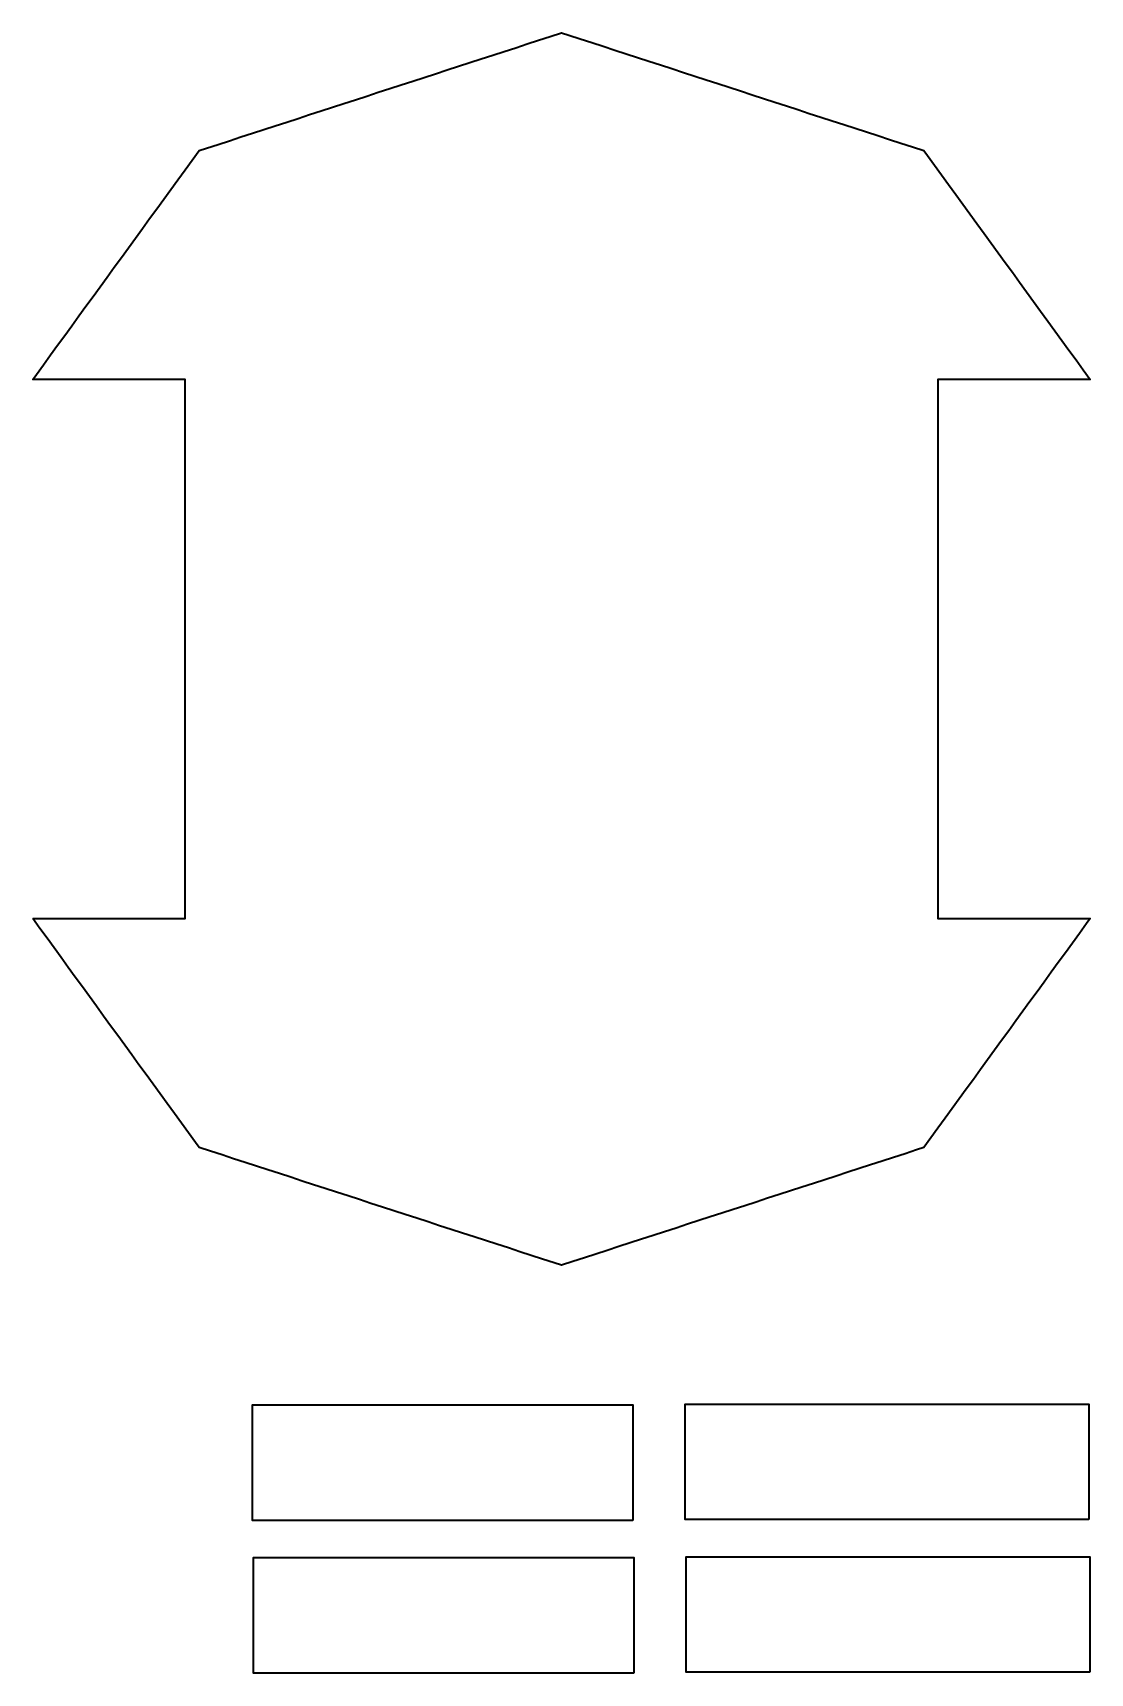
# Model space of a CAD drawing. Header units: millimetres. Extents: x 151 to 621, y -629 to -283.
# Drawn here: x 151.2 to 288.4, y -629.2 to -416.3 of the extents above; entities that cross this region are included whole.
import ezdxf

# ---------------------------------------------------------------- set-up
doc = ezdxf.new("R2010")
doc.units = ezdxf.units.MM
doc.header["$MEASUREMENT"] = 0
doc.layers.add('Layer 1', color=7, linetype='Continuous', lineweight=0)

# ---------------------------------------------------------------- blocks, each defined once
blk = doc.blocks.new('Block_1')
at = {"layer": 'Layer 1', "color": 18, "lineweight": 35, "true_color": 0x010101}
blk.add_open_spline([(151.19, -531.28), (151.19, -531.28), (152.11, -532.54), (152.11, -532.54), (152.11, -532.54), (153.03, -533.8), (153.03, -533.8), (153.03, -533.8), (153.94, -535.07), (153.94, -535.07), (153.94, -535.07), (154.86, -536.33), (154.86, -536.33), (154.86, -536.33), (155.78, -537.6), (155.78, -537.6), (155.78, -537.6), (156.7, -538.86), (156.7, -538.86), (156.7, -538.86), (157.62, -540.12), (157.62, -540.12), (157.62, -540.12), (158.54, -541.39), (158.54, -541.39), (158.54, -541.39), (159.45, -542.65), (159.45, -542.65), (159.45, -542.65), (160.37, -543.92), (160.37, -543.92), (160.37, -543.92), (161.29, -545.18), (161.29, -545.18), (161.29, -545.18), (162.21, -546.44), (162.21, -546.44), (162.21, -546.44), (163.13, -547.71), (163.13, -547.71), (163.13, -547.71), (164.05, -548.97), (164.05, -548.97), (164.05, -548.97), (164.97, -550.24), (164.97, -550.24), (164.97, -550.24), (165.88, -551.5), (165.88, -551.5), (165.88, -551.5), (166.8, -552.77), (166.8, -552.77), (166.8, -552.77), (167.72, -554.03), (167.72, -554.03), (167.72, -554.03), (168.64, -555.29), (168.64, -555.29), (168.64, -555.29), (169.56, -556.56), (169.56, -556.56), (169.56, -556.56), (170.48, -557.82), (170.48, -557.82), (170.48, -557.82), (171.39, -559.09), (171.39, -559.09), (171.39, -559.09), (172.31, -560.35), (172.31, -560.35), (172.31, -560.35), (172.78, -561), (172.78, -561), (172.78, -561), (174.27, -561.48), (174.27, -561.48), (174.27, -561.48), (175.76, -561.96), (175.76, -561.96), (175.76, -561.96), (177.24, -562.45), (177.24, -562.45), (177.24, -562.45), (178.73, -562.93), (178.73, -562.93), (178.73, -562.93), (180.21, -563.41), (180.21, -563.41), (180.21, -563.41), (181.7, -563.89), (181.7, -563.89), (181.7, -563.89), (183.19, -564.38), (183.19, -564.38), (183.19, -564.38), (184.67, -564.86), (184.67, -564.86), (184.67, -564.86), (186.16, -565.34), (186.16, -565.34), (186.16, -565.34), (187.64, -565.83), (187.64, -565.83), (187.64, -565.83), (189.13, -566.31), (189.13, -566.31), (189.13, -566.31), (190.62, -566.79), (190.62, -566.79), (190.62, -566.79), (192.1, -567.27), (192.1, -567.27), (192.1, -567.27), (193.59, -567.76), (193.59, -567.76), (193.59, -567.76), (195.07, -568.24), (195.07, -568.24), (195.07, -568.24), (196.56, -568.72), (196.56, -568.72), (196.56, -568.72), (198.05, -569.21), (198.05, -569.21), (198.05, -569.21), (199.53, -569.69), (199.53, -569.69), (199.53, -569.69), (201.02, -570.17), (201.02, -570.17), (201.02, -570.17), (202.5, -570.65), (202.5, -570.65), (202.5, -570.65), (203.99, -571.14), (203.99, -571.14), (203.99, -571.14), (205.48, -571.62), (205.48, -571.62), (205.48, -571.62), (206.96, -572.1), (206.96, -572.1), (206.96, -572.1), (208.45, -572.59), (208.45, -572.59), (208.45, -572.59), (209.93, -573.07), (209.93, -573.07), (209.93, -573.07), (211.42, -573.55), (211.42, -573.55), (211.42, -573.55), (212.91, -574.03), (212.91, -574.03), (212.91, -574.03), (214.39, -574.52), (214.39, -574.52), (214.39, -574.52), (215.88, -575), (215.88, -575), (215.88, -575), (217.36, -575.48), (217.36, -575.48), (217.36, -575.48), (218.85, -575.96), (218.85, -575.96), (218.85, -575.96), (219.81, -576.28), (219.81, -576.28), (219.81, -576.28), (221.29, -575.79), (221.29, -575.79), (221.29, -575.79), (222.78, -575.31), (222.78, -575.31), (222.78, -575.31), (224.26, -574.83), (224.26, -574.83), (224.26, -574.83), (225.75, -574.34), (225.75, -574.34), (225.75, -574.34), (227.24, -573.86), (227.24, -573.86), (227.24, -573.86), (228.72, -573.38), (228.72, -573.38), (228.72, -573.38), (230.21, -572.9), (230.21, -572.9), (230.21, -572.9), (231.69, -572.41), (231.69, -572.41), (231.69, -572.41), (233.18, -571.93), (233.18, -571.93), (233.18, -571.93), (234.67, -571.45), (234.67, -571.45), (234.67, -571.45), (236.15, -570.96), (236.15, -570.96), (236.15, -570.96), (237.64, -570.48), (237.64, -570.48), (237.64, -570.48), (239.12, -570), (239.12, -570), (239.12, -570), (240.61, -569.52), (240.61, -569.52), (240.61, -569.52), (242.1, -569.03), (242.1, -569.03), (242.1, -569.03), (243.58, -568.55), (243.58, -568.55), (243.58, -568.55), (245.07, -568.07), (245.07, -568.07), (245.07, -568.07), (246.55, -567.58), (246.55, -567.58), (246.55, -567.58), (248.04, -567.1), (248.04, -567.1), (248.04, -567.1), (249.53, -566.62), (249.53, -566.62), (249.53, -566.62), (251.01, -566.14), (251.01, -566.14), (251.01, -566.14), (252.5, -565.65), (252.5, -565.65), (252.5, -565.65), (253.98, -565.17), (253.98, -565.17), (253.98, -565.17), (255.47, -564.69), (255.47, -564.69), (255.47, -564.69), (256.96, -564.2), (256.96, -564.2), (256.96, -564.2), (258.44, -563.72), (258.44, -563.72), (258.44, -563.72), (259.93, -563.24), (259.93, -563.24), (259.93, -563.24), (261.41, -562.76), (261.41, -562.76), (261.41, -562.76), (262.9, -562.27), (262.9, -562.27), (262.9, -562.27), (264.39, -561.79), (264.39, -561.79), (264.39, -561.79), (265.87, -561.31), (265.87, -561.31), (265.87, -561.31), (266.83, -561), (266.83, -561), (266.83, -561), (267.75, -559.73), (267.75, -559.73), (267.75, -559.73), (268.67, -558.47), (268.67, -558.47), (268.67, -558.47), (269.58, -557.2), (269.58, -557.2), (269.58, -557.2), (270.5, -555.94), (270.5, -555.94), (270.5, -555.94), (271.42, -554.68), (271.42, -554.68), (271.42, -554.68), (272.34, -553.41), (272.34, -553.41), (272.34, -553.41), (273.26, -552.15), (273.26, -552.15), (273.26, -552.15), (274.18, -550.88), (274.18, -550.88), (274.18, -550.88), (275.09, -549.62), (275.09, -549.62), (275.09, -549.62), (276.01, -548.36), (276.01, -548.36), (276.01, -548.36), (276.93, -547.09), (276.93, -547.09), (276.93, -547.09), (277.85, -545.83), (277.85, -545.83), (277.85, -545.83), (278.77, -544.56), (278.77, -544.56), (278.77, -544.56), (279.69, -543.3), (279.69, -543.3), (279.69, -543.3), (280.6, -542.04), (280.6, -542.04), (280.6, -542.04), (281.52, -540.77), (281.52, -540.77), (281.52, -540.77), (282.44, -539.51), (282.44, -539.51), (282.44, -539.51), (283.36, -538.24), (283.36, -538.24), (283.36, -538.24), (284.28, -536.98), (284.28, -536.98), (284.28, -536.98), (285.2, -535.72), (285.2, -535.72), (285.2, -535.72), (286.12, -534.45), (286.12, -534.45), (286.12, -534.45), (287.03, -533.19), (287.03, -533.19), (287.03, -533.19), (287.95, -531.92), (287.95, -531.92), (287.95, -531.92), (288.42, -531.28), (288.42, -531.28), (288.42, -531.28), (286.86, -531.28), (286.86, -531.28), (286.86, -531.28), (285.3, -531.28), (285.3, -531.28), (285.3, -531.28), (283.74, -531.28), (283.74, -531.28), (283.74, -531.28), (282.17, -531.28), (282.17, -531.28), (282.17, -531.28), (280.61, -531.28), (280.61, -531.28), (280.61, -531.28), (279.05, -531.28), (279.05, -531.28), (279.05, -531.28), (277.49, -531.28), (277.49, -531.28), (277.49, -531.28), (275.92, -531.28), (275.92, -531.28), (275.92, -531.28), (274.36, -531.28), (274.36, -531.28), (274.36, -531.28), (272.8, -531.28), (272.8, -531.28), (272.8, -531.28), (271.24, -531.28), (271.24, -531.28), (271.24, -531.28), (269.67, -531.28), (269.67, -531.28), (269.67, -531.28), (268.66, -531.28), (268.66, -531.28), (268.66, -531.28), (268.66, -529.71), (268.66, -529.71), (268.66, -529.71), (268.66, -528.15), (268.66, -528.15), (268.66, -528.15), (268.66, -526.59), (268.66, -526.59), (268.66, -526.59), (268.66, -525.03), (268.66, -525.03), (268.66, -525.03), (268.66, -523.46), (268.66, -523.46), (268.66, -523.46), (268.66, -521.9), (268.66, -521.9), (268.66, -521.9), (268.66, -520.34), (268.66, -520.34), (268.66, -520.34), (268.66, -518.78), (268.66, -518.78), (268.66, -518.78), (268.66, -517.21), (268.66, -517.21), (268.66, -517.21), (268.66, -515.65), (268.66, -515.65), (268.66, -515.65), (268.66, -514.09), (268.66, -514.09), (268.66, -514.09), (268.66, -512.53), (268.66, -512.53), (268.66, -512.53), (268.66, -510.96), (268.66, -510.96), (268.66, -510.96), (268.66, -509.4), (268.66, -509.4), (268.66, -509.4), (268.66, -507.84), (268.66, -507.84), (268.66, -507.84), (268.66, -506.28), (268.66, -506.28), (268.66, -506.28), (268.66, -504.71), (268.66, -504.71), (268.66, -504.71), (268.66, -503.15), (268.66, -503.15), (268.66, -503.15), (268.66, -501.59), (268.66, -501.59), (268.66, -501.59), (268.66, -500.03), (268.66, -500.03), (268.66, -500.03), (268.66, -498.46), (268.66, -498.46), (268.66, -498.46), (268.66, -496.9), (268.66, -496.9), (268.66, -496.9), (268.66, -495.34), (268.66, -495.34), (268.66, -495.34), (268.66, -493.78), (268.66, -493.78), (268.66, -493.78), (268.66, -492.21), (268.66, -492.21), (268.66, -492.21), (268.66, -490.65), (268.66, -490.65), (268.66, -490.65), (268.66, -489.09), (268.66, -489.09), (268.66, -489.09), (268.66, -487.53), (268.66, -487.53), (268.66, -487.53), (268.66, -485.96), (268.66, -485.96), (268.66, -485.96), (268.66, -484.4), (268.66, -484.4), (268.66, -484.4), (268.66, -482.84), (268.66, -482.84), (268.66, -482.84), (268.66, -481.28), (268.66, -481.28), (268.66, -481.28), (268.66, -479.71), (268.66, -479.71), (268.66, -479.71), (268.66, -478.15), (268.66, -478.15), (268.66, -478.15), (268.66, -476.59), (268.66, -476.59), (268.66, -476.59), (268.66, -475.03), (268.66, -475.03), (268.66, -475.03), (268.66, -473.46), (268.66, -473.46), (268.66, -473.46), (268.66, -471.9), (268.66, -471.9), (268.66, -471.9), (268.66, -470.34), (268.66, -470.34), (268.66, -470.34), (268.66, -468.78), (268.66, -468.78), (268.66, -468.78), (268.66, -467.21), (268.66, -467.21), (268.66, -467.21), (268.66, -465.65), (268.66, -465.65), (268.66, -465.65), (268.66, -464.09), (268.66, -464.09), (268.66, -464.09), (268.66, -462.53), (268.66, -462.53), (268.66, -462.53), (268.66, -461.28), (268.66, -461.28), (268.66, -461.28), (270.23, -461.28), (270.23, -461.28), (270.23, -461.28), (271.79, -461.28), (271.79, -461.28), (271.79, -461.28), (273.35, -461.28), (273.35, -461.28), (273.35, -461.28), (274.91, -461.28), (274.91, -461.28), (274.91, -461.28), (276.48, -461.28), (276.48, -461.28), (276.48, -461.28), (278.04, -461.28), (278.04, -461.28), (278.04, -461.28), (279.6, -461.28), (279.6, -461.28), (279.6, -461.28), (281.16, -461.28), (281.16, -461.28), (281.16, -461.28), (282.73, -461.28), (282.73, -461.28), (282.73, -461.28), (284.29, -461.28), (284.29, -461.28), (284.29, -461.28), (285.85, -461.28), (285.85, -461.28), (285.85, -461.28), (287.41, -461.28), (287.41, -461.28), (287.41, -461.28), (288.42, -461.28), (288.42, -461.28), (288.42, -461.28), (287.5, -460.01), (287.5, -460.01), (287.5, -460.01), (286.59, -458.75), (286.59, -458.75), (286.59, -458.75), (285.67, -457.48), (285.67, -457.48), (285.67, -457.48), (284.75, -456.22), (284.75, -456.22), (284.75, -456.22), (283.83, -454.96), (283.83, -454.96), (283.83, -454.96), (282.91, -453.69), (282.91, -453.69), (282.91, -453.69), (281.99, -452.43), (281.99, -452.43), (281.99, -452.43), (281.08, -451.16), (281.08, -451.16), (281.08, -451.16), (280.16, -449.9), (280.16, -449.9), (280.16, -449.9), (279.24, -448.63), (279.24, -448.63), (279.24, -448.63), (278.32, -447.37), (278.32, -447.37), (278.32, -447.37), (277.4, -446.11), (277.4, -446.11), (277.4, -446.11), (276.48, -444.84), (276.48, -444.84), (276.48, -444.84), (275.56, -443.58), (275.56, -443.58), (275.56, -443.58), (274.65, -442.31), (274.65, -442.31), (274.65, -442.31), (273.73, -441.05), (273.73, -441.05), (273.73, -441.05), (272.81, -439.79), (272.81, -439.79), (272.81, -439.79), (271.89, -438.52), (271.89, -438.52), (271.89, -438.52), (270.97, -437.26), (270.97, -437.26), (270.97, -437.26), (270.05, -435.99), (270.05, -435.99), (270.05, -435.99), (269.14, -434.73), (269.14, -434.73), (269.14, -434.73), (268.22, -433.47), (268.22, -433.47), (268.22, -433.47), (267.3, -432.2), (267.3, -432.2), (267.3, -432.2), (266.83, -431.55), (266.83, -431.55), (266.83, -431.55), (265.34, -431.07), (265.34, -431.07), (265.34, -431.07), (263.86, -430.59), (263.86, -430.59), (263.86, -430.59), (262.37, -430.11), (262.37, -430.11), (262.37, -430.11), (260.88, -429.62), (260.88, -429.62), (260.88, -429.62), (259.4, -429.14), (259.4, -429.14), (259.4, -429.14), (257.91, -428.66), (257.91, -428.66), (257.91, -428.66), (256.43, -428.17), (256.43, -428.17), (256.43, -428.17), (254.94, -427.69), (254.94, -427.69), (254.94, -427.69), (253.45, -427.21), (253.45, -427.21), (253.45, -427.21), (251.97, -426.73), (251.97, -426.73), (251.97, -426.73), (250.48, -426.24), (250.48, -426.24), (250.48, -426.24), (249, -425.76), (249, -425.76), (249, -425.76), (247.51, -425.28), (247.51, -425.28), (247.51, -425.28), (246.02, -424.79), (246.02, -424.79), (246.02, -424.79), (244.54, -424.31), (244.54, -424.31), (244.54, -424.31), (243.05, -423.83), (243.05, -423.83), (243.05, -423.83), (241.57, -423.35), (241.57, -423.35), (241.57, -423.35), (240.08, -422.86), (240.08, -422.86), (240.08, -422.86), (238.59, -422.38), (238.59, -422.38), (238.59, -422.38), (237.11, -421.9), (237.11, -421.9), (237.11, -421.9), (235.62, -421.41), (235.62, -421.41), (235.62, -421.41), (234.14, -420.93), (234.14, -420.93), (234.14, -420.93), (232.65, -420.45), (232.65, -420.45), (232.65, -420.45), (231.16, -419.97), (231.16, -419.97), (231.16, -419.97), (229.68, -419.48), (229.68, -419.48), (229.68, -419.48), (228.19, -419), (228.19, -419), (228.19, -419), (226.71, -418.52), (226.71, -418.52), (226.71, -418.52), (225.22, -418.03), (225.22, -418.03), (225.22, -418.03), (223.73, -417.55), (223.73, -417.55), (223.73, -417.55), (222.25, -417.07), (222.25, -417.07), (222.25, -417.07), (220.76, -416.59), (220.76, -416.59), (220.76, -416.59), (219.81, -416.28), (219.81, -416.28), (219.81, -416.28), (218.32, -416.76), (218.32, -416.76), (218.32, -416.76), (216.83, -417.24), (216.83, -417.24), (216.83, -417.24), (215.35, -417.72), (215.35, -417.72), (215.35, -417.72), (213.86, -418.21), (213.86, -418.21), (213.86, -418.21), (212.38, -418.69), (212.38, -418.69), (212.38, -418.69), (210.89, -419.17), (210.89, -419.17), (210.89, -419.17), (209.4, -419.66), (209.4, -419.66), (209.4, -419.66), (207.92, -420.14), (207.92, -420.14), (207.92, -420.14), (206.43, -420.62), (206.43, -420.62), (206.43, -420.62), (204.95, -421.1), (204.95, -421.1), (204.95, -421.1), (203.46, -421.59), (203.46, -421.59), (203.46, -421.59), (201.97, -422.07), (201.97, -422.07), (201.97, -422.07), (200.49, -422.55), (200.49, -422.55), (200.49, -422.55), (199, -423.04), (199, -423.04), (199, -423.04), (197.52, -423.52), (197.52, -423.52), (197.52, -423.52), (196.03, -424), (196.03, -424), (196.03, -424), (194.54, -424.48), (194.54, -424.48), (194.54, -424.48), (193.06, -424.97), (193.06, -424.97), (193.06, -424.97), (191.57, -425.45), (191.57, -425.45), (191.57, -425.45), (190.09, -425.93), (190.09, -425.93), (190.09, -425.93), (188.6, -426.42), (188.6, -426.42), (188.6, -426.42), (187.11, -426.9), (187.11, -426.9), (187.11, -426.9), (185.63, -427.38), (185.63, -427.38), (185.63, -427.38), (184.14, -427.86), (184.14, -427.86), (184.14, -427.86), (182.66, -428.35), (182.66, -428.35), (182.66, -428.35), (181.17, -428.83), (181.17, -428.83), (181.17, -428.83), (179.68, -429.31), (179.68, -429.31), (179.68, -429.31), (178.2, -429.8), (178.2, -429.8), (178.2, -429.8), (176.71, -430.28), (176.71, -430.28), (176.71, -430.28), (175.23, -430.76), (175.23, -430.76), (175.23, -430.76), (173.74, -431.24), (173.74, -431.24), (173.74, -431.24), (172.78, -431.55), (172.78, -431.55), (172.78, -431.55), (171.86, -432.82), (171.86, -432.82), (171.86, -432.82), (170.95, -434.08), (170.95, -434.08), (170.95, -434.08), (170.03, -435.35), (170.03, -435.35), (170.03, -435.35), (169.11, -436.61), (169.11, -436.61), (169.11, -436.61), (168.19, -437.87), (168.19, -437.87), (168.19, -437.87), (167.27, -439.14), (167.27, -439.14), (167.27, -439.14), (166.35, -440.4), (166.35, -440.4), (166.35, -440.4), (165.44, -441.67), (165.44, -441.67), (165.44, -441.67), (164.52, -442.93), (164.52, -442.93), (164.52, -442.93), (163.6, -444.2), (163.6, -444.2), (163.6, -444.2), (162.68, -445.46), (162.68, -445.46), (162.68, -445.46), (161.76, -446.72), (161.76, -446.72), (161.76, -446.72), (160.84, -447.99), (160.84, -447.99), (160.84, -447.99), (159.93, -449.25), (159.93, -449.25), (159.93, -449.25), (159.01, -450.52), (159.01, -450.52), (159.01, -450.52), (158.09, -451.78), (158.09, -451.78), (158.09, -451.78), (157.17, -453.04), (157.17, -453.04), (157.17, -453.04), (156.25, -454.31), (156.25, -454.31), (156.25, -454.31), (155.33, -455.57), (155.33, -455.57), (155.33, -455.57), (154.41, -456.84), (154.41, -456.84), (154.41, -456.84), (153.5, -458.1), (153.5, -458.1), (153.5, -458.1), (152.58, -459.36), (152.58, -459.36), (152.58, -459.36), (151.66, -460.63), (151.66, -460.63), (151.66, -460.63), (151.19, -461.28), (151.19, -461.28), (151.19, -461.28), (152.75, -461.28), (152.75, -461.28), (152.75, -461.28), (154.31, -461.28), (154.31, -461.28), (154.31, -461.28), (155.88, -461.28), (155.88, -461.28), (155.88, -461.28), (157.44, -461.28), (157.44, -461.28), (157.44, -461.28), (159, -461.28), (159, -461.28), (159, -461.28), (160.56, -461.28), (160.56, -461.28), (160.56, -461.28), (162.13, -461.28), (162.13, -461.28), (162.13, -461.28), (163.69, -461.28), (163.69, -461.28), (163.69, -461.28), (165.25, -461.28), (165.25, -461.28), (165.25, -461.28), (166.81, -461.28), (166.81, -461.28), (166.81, -461.28), (168.38, -461.28), (168.38, -461.28), (168.38, -461.28), (169.94, -461.28), (169.94, -461.28), (169.94, -461.28), (170.95, -461.28), (170.95, -461.28), (170.95, -461.28), (170.95, -462.84), (170.95, -462.84), (170.95, -462.84), (170.95, -464.4), (170.95, -464.4), (170.95, -464.4), (170.95, -465.96), (170.95, -465.96), (170.95, -465.96), (170.95, -467.53), (170.95, -467.53), (170.95, -467.53), (170.95, -469.09), (170.95, -469.09), (170.95, -469.09), (170.95, -470.65), (170.95, -470.65), (170.95, -470.65), (170.95, -472.21), (170.95, -472.21), (170.95, -472.21), (170.95, -473.78), (170.95, -473.78), (170.95, -473.78), (170.95, -475.34), (170.95, -475.34), (170.95, -475.34), (170.95, -476.9), (170.95, -476.9), (170.95, -476.9), (170.95, -478.46), (170.95, -478.46), (170.95, -478.46), (170.95, -480.03), (170.95, -480.03), (170.95, -480.03), (170.95, -481.59), (170.95, -481.59), (170.95, -481.59), (170.95, -483.15), (170.95, -483.15), (170.95, -483.15), (170.95, -484.71), (170.95, -484.71), (170.95, -484.71), (170.95, -486.28), (170.95, -486.28), (170.95, -486.28), (170.95, -487.84), (170.95, -487.84), (170.95, -487.84), (170.95, -489.4), (170.95, -489.4), (170.95, -489.4), (170.95, -490.96), (170.95, -490.96), (170.95, -490.96), (170.95, -492.53), (170.95, -492.53), (170.95, -492.53), (170.95, -494.09), (170.95, -494.09), (170.95, -494.09), (170.95, -495.65), (170.95, -495.65), (170.95, -495.65), (170.95, -497.21), (170.95, -497.21), (170.95, -497.21), (170.95, -498.78), (170.95, -498.78), (170.95, -498.78), (170.95, -500.34), (170.95, -500.34), (170.95, -500.34), (170.95, -501.9), (170.95, -501.9), (170.95, -501.9), (170.95, -503.46), (170.95, -503.46), (170.95, -503.46), (170.95, -505.03), (170.95, -505.03), (170.95, -505.03), (170.95, -506.59), (170.95, -506.59), (170.95, -506.59), (170.95, -508.15), (170.95, -508.15), (170.95, -508.15), (170.95, -509.71), (170.95, -509.71), (170.95, -509.71), (170.95, -511.28), (170.95, -511.28), (170.95, -511.28), (170.95, -512.84), (170.95, -512.84), (170.95, -512.84), (170.95, -514.4), (170.95, -514.4), (170.95, -514.4), (170.95, -515.96), (170.95, -515.96), (170.95, -515.96), (170.95, -517.53), (170.95, -517.53), (170.95, -517.53), (170.95, -519.09), (170.95, -519.09), (170.95, -519.09), (170.95, -520.65), (170.95, -520.65), (170.95, -520.65), (170.95, -522.21), (170.95, -522.21), (170.95, -522.21), (170.95, -523.78), (170.95, -523.78), (170.95, -523.78), (170.95, -525.34), (170.95, -525.34), (170.95, -525.34), (170.95, -526.9), (170.95, -526.9), (170.95, -526.9), (170.95, -528.46), (170.95, -528.46), (170.95, -528.46), (170.95, -530.03), (170.95, -530.03), (170.95, -530.03), (170.95, -531.28), (170.95, -531.28), (170.95, -531.28), (169.39, -531.28), (169.39, -531.28), (169.39, -531.28), (167.82, -531.28), (167.82, -531.28), (167.82, -531.28), (166.26, -531.28), (166.26, -531.28), (166.26, -531.28), (164.7, -531.28), (164.7, -531.28), (164.7, -531.28), (163.14, -531.28), (163.14, -531.28), (163.14, -531.28), (161.57, -531.28), (161.57, -531.28), (161.57, -531.28), (160.01, -531.28), (160.01, -531.28), (160.01, -531.28), (158.45, -531.28), (158.45, -531.28), (158.45, -531.28), (156.89, -531.28), (156.89, -531.28), (156.89, -531.28), (155.32, -531.28), (155.32, -531.28), (155.32, -531.28), (153.76, -531.28), (153.76, -531.28), (153.76, -531.28), (152.2, -531.28), (152.2, -531.28), (152.2, -531.28), (151.19, -531.28), (151.19, -531.28)], degree=3, knots=[0, 0, 0, 0, 1, 1, 1, 2, 2, 2, 3, 3, 3, 4, 4, 4, 5, 5, 5, 6, 6, 6, 7, 7, 7, 8, 8, 8, 9, 9, 9, 10, 10, 10, 11, 11, 11, 12, 12, 12, 13, 13, 13, 14, 14, 14, 15, 15, 15, 16, 16, 16, 17, 17, 17, 18, 18, 18, 19, 19, 19, 20, 20, 20, 21, 21, 21, 22, 22, 22, 23, 23, 23, 24, 24, 24, 25, 25, 25, 26, 26, 26, 27, 27, 27, 28, 28, 28, 29, 29, 29, 30, 30, 30, 31, 31, 31, 32, 32, 32, 33, 33, 33, 34, 34, 34, 35, 35, 35, 36, 36, 36, 37, 37, 37, 38, 38, 38, 39, 39, 39, 40, 40, 40, 41, 41, 41, 42, 42, 42, 43, 43, 43, 44, 44, 44, 45, 45, 45, 46, 46, 46, 47, 47, 47, 48, 48, 48, 49, 49, 49, 50, 50, 50, 51, 51, 51, 52, 52, 52, 53, 53, 53, 54, 54, 54, 55, 55, 55, 56, 56, 56, 57, 57, 57, 58, 58, 58, 59, 59, 59, 60, 60, 60, 61, 61, 61, 62, 62, 62, 63, 63, 63, 64, 64, 64, 65, 65, 65, 66, 66, 66, 67, 67, 67, 68, 68, 68, 69, 69, 69, 70, 70, 70, 71, 71, 71, 72, 72, 72, 73, 73, 73, 74, 74, 74, 75, 75, 75, 76, 76, 76, 77, 77, 77, 78, 78, 78, 79, 79, 79, 80, 80, 80, 81, 81, 81, 82, 82, 82, 83, 83, 83, 84, 84, 84, 85, 85, 85, 86, 86, 86, 87, 87, 87, 88, 88, 88, 89, 89, 89, 90, 90, 90, 91, 91, 91, 92, 92, 92, 93, 93, 93, 94, 94, 94, 95, 95, 95, 96, 96, 96, 97, 97, 97, 98, 98, 98, 99, 99, 99, 100, 100, 100, 101, 101, 101, 102, 102, 102, 103, 103, 103, 104, 104, 104, 105, 105, 105, 106, 106, 106, 107, 107, 107, 108, 108, 108, 109, 109, 109, 110, 110, 110, 111, 111, 111, 112, 112, 112, 113, 113, 113, 114, 114, 114, 115, 115, 115, 116, 116, 116, 117, 117, 117, 118, 118, 118, 119, 119, 119, 120, 120, 120, 121, 121, 121, 122, 122, 122, 123, 123, 123, 124, 124, 124, 125, 125, 125, 126, 126, 126, 127, 127, 127, 128, 128, 128, 129, 129, 129, 130, 130, 130, 131, 131, 131, 132, 132, 132, 133, 133, 133, 134, 134, 134, 135, 135, 135, 136, 136, 136, 137, 137, 137, 138, 138, 138, 139, 139, 139, 140, 140, 140, 141, 141, 141, 142, 142, 142, 143, 143, 143, 144, 144, 144, 145, 145, 145, 146, 146, 146, 147, 147, 147, 148, 148, 148, 149, 149, 149, 150, 150, 150, 151, 151, 151, 152, 152, 152, 153, 153, 153, 154, 154, 154, 155, 155, 155, 156, 156, 156, 157, 157, 157, 158, 158, 158, 159, 159, 159, 160, 160, 160, 161, 161, 161, 162, 162, 162, 163, 163, 163, 164, 164, 164, 165, 165, 165, 166, 166, 166, 167, 167, 167, 168, 168, 168, 169, 169, 169, 170, 170, 170, 171, 171, 171, 172, 172, 172, 173, 173, 173, 174, 174, 174, 175, 175, 175, 176, 176, 176, 177, 177, 177, 178, 178, 178, 179, 179, 179, 180, 180, 180, 181, 181, 181, 182, 182, 182, 183, 183, 183, 184, 184, 184, 185, 185, 185, 186, 186, 186, 187, 187, 187, 188, 188, 188, 189, 189, 189, 190, 190, 190, 191, 191, 191, 192, 192, 192, 193, 193, 193, 194, 194, 194, 195, 195, 195, 196, 196, 196, 197, 197, 197, 198, 198, 198, 199, 199, 199, 200, 200, 200, 201, 201, 201, 202, 202, 202, 203, 203, 203, 204, 204, 204, 205, 205, 205, 206, 206, 206, 207, 207, 207, 208, 208, 208, 209, 209, 209, 210, 210, 210, 211, 211, 211, 212, 212, 212, 213, 213, 213, 214, 214, 214, 215, 215, 215, 216, 216, 216, 217, 217, 217, 218, 218, 218, 219, 219, 219, 220, 220, 220, 221, 221, 221, 222, 222, 222, 223, 223, 223, 224, 224, 224, 225, 225, 225, 226, 226, 226, 227, 227, 227, 228, 228, 228, 229, 229, 229, 230, 230, 230, 231, 231, 231, 232, 232, 232, 233, 233, 233, 234, 234, 234, 235, 235, 235, 236, 236, 236, 237, 237, 237, 238, 238, 238, 239, 239, 239, 240, 240, 240, 241, 241, 241, 242, 242, 242, 243, 243, 243, 244, 244, 244, 245, 245, 245, 246, 246, 246, 247, 247, 247, 248, 248, 248, 249, 249, 249, 250, 250, 250, 251, 251, 251, 252, 252, 252, 253, 253, 253, 254, 254, 254, 255, 255, 255, 256, 256, 256, 257, 257, 257, 258, 258, 258, 259, 259, 259, 260, 260, 260, 261, 261, 261, 262, 262, 262, 263, 263, 263, 264, 264, 264, 265, 265, 265, 266, 266, 266, 267, 267, 267, 268, 268, 268, 269, 269, 269, 270, 270, 270, 271, 271, 271, 272, 272, 272, 273, 273, 273, 274, 274, 274, 275, 275, 275, 276, 276, 276, 277, 277, 277, 278, 278, 278, 279, 279, 279, 280, 280, 280, 281, 281, 281, 282, 282, 282, 283, 283, 283, 284, 284, 284, 285, 285, 285, 286, 286, 286, 287, 287, 287, 288, 288, 288, 289, 289, 289, 290, 290, 290, 291, 291, 291, 292, 292, 292, 293, 293, 293, 294, 294, 294, 295, 295, 295, 296, 296, 296, 297, 297, 297, 298, 298, 298, 299, 299, 299, 300, 300, 300, 301, 301, 301, 302, 302, 302, 303, 303, 303, 304, 304, 304, 305, 305, 305, 306, 306, 306, 307, 307, 307, 308, 308, 308, 309, 309, 309, 310, 310, 310, 311, 311, 311, 312, 312, 312, 313, 313, 313, 314, 314, 314, 315, 315, 315, 316, 316, 316, 317, 317, 317, 318, 318, 318, 319, 319, 319, 320, 320, 320, 321, 321, 321, 322, 322, 322, 323, 323, 323, 324, 324, 324, 325, 325, 325, 326, 326, 326, 327, 327, 327, 328, 328, 328, 329, 329, 329, 330, 330, 330, 331, 331, 331, 332, 332, 332, 333, 333, 333, 334, 334, 334, 335, 335, 335, 336, 336, 336, 337, 337, 337, 338, 338, 338, 339, 339, 339, 340, 340, 340, 341, 341, 341, 342, 342, 342, 343, 343, 343, 344, 344, 344, 345, 345, 345, 346, 346, 346, 347, 347, 347, 348, 348, 348, 349, 349, 349, 350, 350, 350, 351, 351, 351, 352, 352, 352, 353, 353, 353, 354, 354, 354, 355, 355, 355, 356, 356, 356, 357, 357, 357, 358, 358, 358, 359, 359, 359, 360, 360, 360, 361, 361, 361, 362, 362, 362, 363, 363, 363, 364, 364, 364, 365, 365, 365, 366, 366, 366, 366], dxfattribs=at)

msp = doc.modelspace()

# ---------------------------------------------------------------- linework, layer by layer
at = {"layer": 'Layer 1', "color": 18, "lineweight": 35, "true_color": 0x010101}
for points in [[(229.05, -609.41), (179.69, -609.41), (179.69, -594.41), (229.05, -594.41)], [(288.23, -609.3), (235.84, -609.3), (235.84, -594.3), (288.23, -594.3)], [(229.19, -629.23), (179.82, -629.23), (179.82, -614.23), (229.19, -614.23)], [(288.37, -629.12), (235.98, -629.12), (235.98, -614.12), (288.37, -614.12)]]:
    msp.add_lwpolyline(points, close=True, dxfattribs=at)

# ---------------------------------------------------------------- block references
at = {"layer": 'Layer 1'}
msp.add_blockref('Block_1', (0, 0), dxfattribs=at)

doc.saveas('drawing.dxf')
